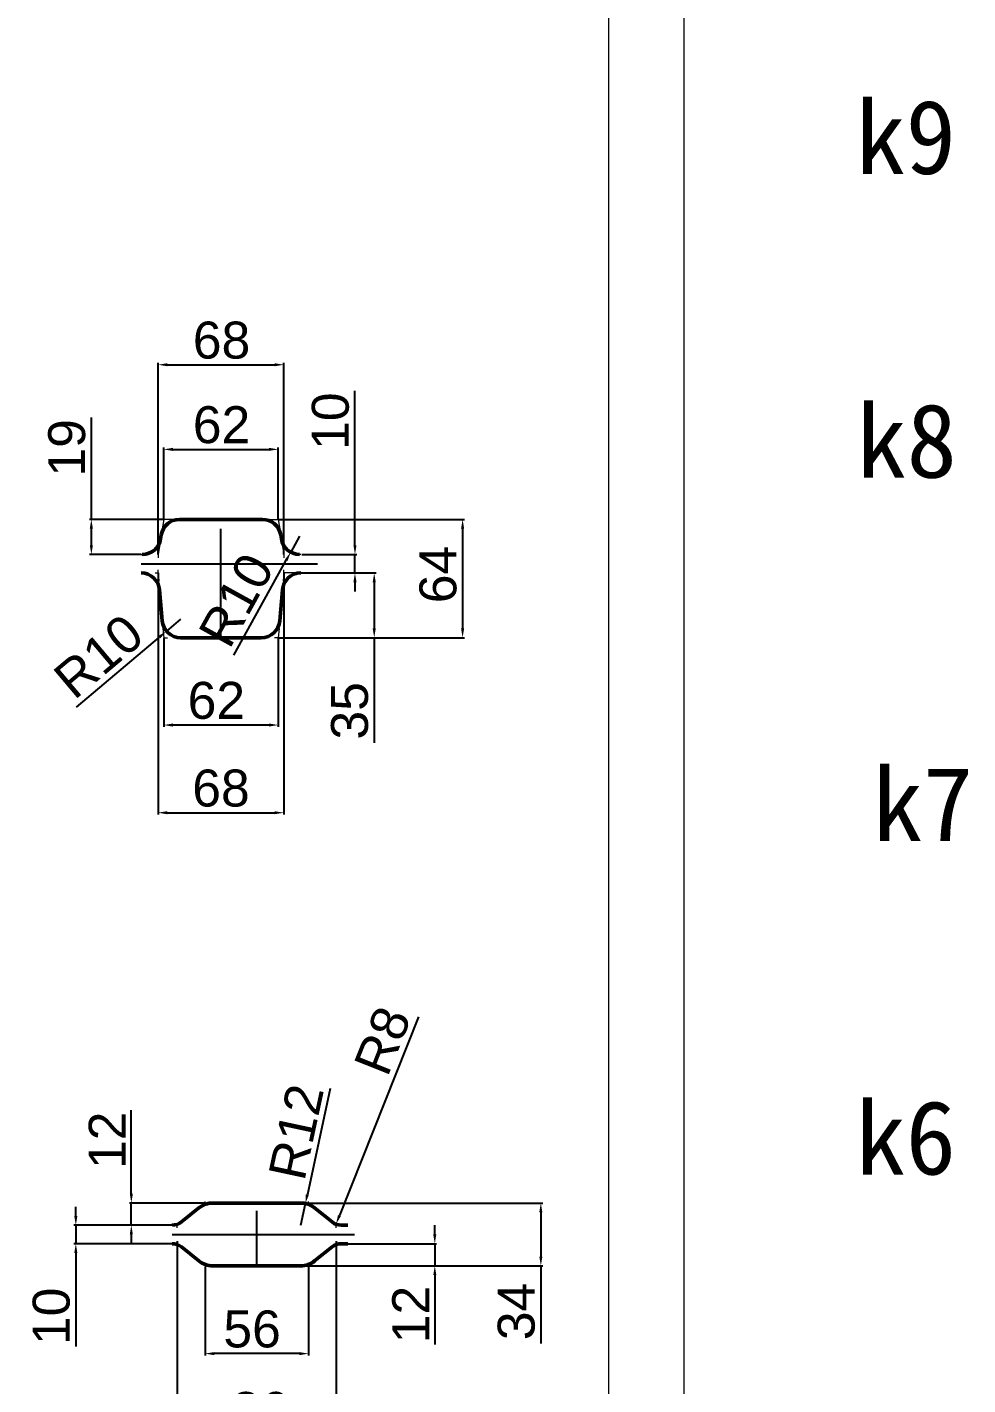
# Model space of a CAD drawing. Header units: millimetres. Extents: x 1526 to 31626, y -4643 to 9189.
# Drawn here: x 28973 to 29482, y 1695 to 2430 of the extents above; entities that cross this region are included whole.
import ezdxf

# ---------------------------------------------------------------- set-up
doc = ezdxf.new("R2010")
doc.units = ezdxf.units.MM
for name, color, linetype, lineweight in [('контурная', 7, 'Continuous', 50), ('тонкая', 7, 'Continuous', 20), ('图层4', 250, 'Continuous', 13)]:
    doc.layers.add(name, color=color, linetype=linetype, lineweight=lineweight)
doc.layers.add('осевая', color=4, linetype='Continuous')
doc.styles.get("Standard").update_dxf_attribs({"font": 'arial.ttf'})
doc.dimstyles.new('ISO-25$0', dxfattribs={"dimscale": 2, "dimtxt": 4, "dimasz": 3, "dimexe": 0.5, "dimexo": 0, "dimgap": 1, "dimtad": 1, "dimtxsty": 'Standard', "dimcen": 3, "dimclrd": 150, "dimclre": 150, "dimadec": 0, "dimazin": 0, "dimtfac": 1, "dimtmove": 0, "dimatfit": 3, "dimfxl": 1, "dimlwd": -1, "dimarcsym": 0})
doc.dimstyles.new('ISO-25$4', dxfattribs={"dimscale": 3, "dimtxt": 4, "dimasz": 1, "dimexe": 0, "dimexo": 1, "dimtad": 1, "dimtih": 1, "dimtoh": 1, "dimtxsty": 'Standard', "dimcen": 2, "dimclrd": 5, "dimclre": 5, "dimclrt": 3, "dimadec": 0, "dimazin": 0, "dimtfac": 1, "dimtmove": 0, "dimatfit": 3, "dimfxl": 1, "dimarcsym": 0})

# ---------------------------------------------------------------- blocks, each defined once
blk = doc.blocks.new('*D1219')
at = {"layer": 'Defpoints', "color": 0, "transparency": 16777216}
for p in [(29047.35, 2099.52), (29109.35, 2099.52), (29047.35, 2052.27)]:
    blk.add_point(p, dxfattribs=at)
at = {"layer": '图层4', "color": 0, "lineweight": -2, "transparency": 16777216}
for p, q in [((29047.35, 2099.52), (29047.35, 2051.27)), ((29109.35, 2099.52), (29109.35, 2051.27)), ((29104.35, 2052.27), (29052.35, 2052.27))]:
    blk.add_line(p, q, dxfattribs=at)
at = {"layer": '图层4', "color": 0, "transparency": 16777216}
for points in [[(29052.35, 2053.11), (29052.35, 2051.44), (29047.35, 2052.27)], [(29104.35, 2053.11), (29104.35, 2051.44), (29109.35, 2052.27)]]:
    blk.add_solid(points, dxfattribs=at)
at = {"layer": '图层4', "color": 0, "lineweight": 13, "transparency": 16777216, "insert": (29075.85, 2065.48), "char_height": 20, "attachment_point": 5}
blk.add_mtext('62', dxfattribs=at)
blk = doc.blocks.new('*D1220')
at = {"layer": 'Defpoints', "color": 0, "transparency": 16777216}
for p in [(29044.35, 2134.52), (29112.35, 2134.52), (29112.35, 2004.84)]:
    blk.add_point(p, dxfattribs=at)
at = {"layer": '图层4', "color": 0, "lineweight": -2, "transparency": 16777216}
for p, q in [((29044.35, 2134.52), (29044.35, 2003.84)), ((29112.35, 2134.52), (29112.35, 2003.84)), ((29049.35, 2004.84), (29107.35, 2004.84))]:
    blk.add_line(p, q, dxfattribs=at)
at = {"layer": '图层4', "color": 0, "transparency": 16777216}
for points in [[(29049.35, 2005.67), (29049.35, 2004.01), (29044.35, 2004.84)], [(29107.35, 2005.67), (29107.35, 2004.01), (29112.35, 2004.84)]]:
    blk.add_solid(points, dxfattribs=at)
at = {"layer": '图层4', "color": 0, "lineweight": 13, "transparency": 16777216, "insert": (29078.35, 2018.05), "char_height": 20, "attachment_point": 5}
blk.add_mtext('68', dxfattribs=at)
blk = doc.blocks.new('*D1221')
at = {"layer": 'Defpoints', "color": 0, "transparency": 16777216}
for p in [(29008.22, 2163.52), (29047.35, 2163.52), (29035.17, 2144.52)]:
    blk.add_point(p, dxfattribs=at)
at = {"layer": '图层4', "color": 0, "lineweight": -2, "transparency": 16777216}
for p, q in [((29008.22, 2163.52), (29008.22, 2218.6)), ((29047.35, 2163.52), (29007.22, 2163.52)), ((29008.22, 2149.52), (29008.22, 2158.52)), ((29035.17, 2144.52), (29007.22, 2144.52))]:
    blk.add_line(p, q, dxfattribs=at)
at = {"layer": '图层4', "color": 0, "transparency": 16777216}
for points in [[(29007.39, 2158.52), (29009.06, 2158.52), (29008.22, 2163.52)], [(29007.39, 2149.52), (29009.06, 2149.52), (29008.22, 2144.52)]]:
    blk.add_solid(points, dxfattribs=at)
at = {"layer": '图层4', "color": 0, "lineweight": 13, "transparency": 16777216, "insert": (28995.01, 2202.2), "char_height": 20, "attachment_point": 5, "rotation": 90}
blk.add_mtext('19', dxfattribs=at)
blk = doc.blocks.new('*D1222')
at = {"layer": 'Defpoints', "color": 0, "transparency": 16777216}
for p in [(29109.35, 2163.52), (29109.35, 2099.52), (29209.05, 2099.52)]:
    blk.add_point(p, dxfattribs=at)
at = {"layer": '图层4', "color": 0, "lineweight": -2, "transparency": 16777216}
for p, q in [((29109.35, 2163.52), (29210.05, 2163.52)), ((29209.05, 2158.52), (29209.05, 2104.52)), ((29109.35, 2099.52), (29210.05, 2099.52))]:
    blk.add_line(p, q, dxfattribs=at)
at = {"layer": '图层4', "color": 0, "transparency": 16777216}
for points in [[(29208.21, 2158.52), (29209.88, 2158.52), (29209.05, 2163.52)], [(29208.21, 2104.52), (29209.88, 2104.52), (29209.05, 2099.52)]]:
    blk.add_solid(points, dxfattribs=at)
at = {"layer": '图层4', "color": 0, "lineweight": 13, "transparency": 16777216, "insert": (29195.83, 2133.7), "char_height": 20, "attachment_point": 5, "rotation": 90}
blk.add_mtext('64', dxfattribs=at)
blk = doc.blocks.new('*D1223')
at = {"layer": 'Defpoints', "color": 0, "transparency": 16777216}
for p in [(29056.53, 2109.52), (29048.88, 2103.07)]:
    blk.add_point(p, dxfattribs=at)
at = {"layer": '图层4', "color": 0, "lineweight": -2, "transparency": 16777216}
for p, q in [((29056.53, 2109.52), (29048.88, 2103.07)), ((29000.16, 2062), (29045.06, 2099.85))]:
    blk.add_line(p, q, dxfattribs=at)
at = {"layer": '图层4', "color": 0, "transparency": 16777216}
blk.add_solid([(29044.52, 2100.49), (29045.59, 2099.21), (29048.88, 2103.07)], dxfattribs=at)
at = {"layer": '图层4', "color": 0, "lineweight": 13, "transparency": 16777216, "insert": (29012.18, 2089.42), "char_height": 20, "attachment_point": 5, "rotation": 40.1317}
blk.add_mtext('R10', dxfattribs=at)
blk = doc.blocks.new('*D1224')
at = {"layer": 'Defpoints', "color": 0, "transparency": 16777216}
for p in [(29120.89, 2154.52), (29116.05, 2145.77)]:
    blk.add_point(p, dxfattribs=at)
at = {"layer": '图层4', "color": 0, "lineweight": -2, "transparency": 16777216}
for p, q in [((29120.89, 2154.52), (29116.05, 2145.77)), ((29085.24, 2089.99), (29113.64, 2141.39))]:
    blk.add_line(p, q, dxfattribs=at)
at = {"layer": '图层4', "color": 0, "transparency": 16777216}
blk.add_solid([(29112.91, 2141.79), (29114.37, 2140.99), (29116.05, 2145.77)], dxfattribs=at)
at = {"layer": '图层4', "color": 0, "lineweight": 13, "transparency": 16777216, "insert": (29086.66, 2119.89), "char_height": 20, "attachment_point": 5, "rotation": 61.07619}
blk.add_mtext('R10', dxfattribs=at)
blk = doc.blocks.new('*D1225')
at = {"layer": 'Defpoints', "color": 0, "transparency": 16777216}
for p in [(29109.35, 2201.38), (29047.35, 2163.52), (29109.35, 2163.52)]:
    blk.add_point(p, dxfattribs=at)
at = {"layer": '图层4', "color": 0, "lineweight": -2, "transparency": 16777216}
for p, q in [((29047.35, 2163.52), (29047.35, 2202.38)), ((29052.35, 2201.38), (29104.35, 2201.38)), ((29109.35, 2163.52), (29109.35, 2202.38))]:
    blk.add_line(p, q, dxfattribs=at)
at = {"layer": '图层4', "color": 0, "transparency": 16777216}
for points in [[(29052.35, 2202.22), (29052.35, 2200.55), (29047.35, 2201.38)], [(29104.35, 2202.22), (29104.35, 2200.55), (29109.35, 2201.38)]]:
    blk.add_solid(points, dxfattribs=at)
at = {"layer": '图层4', "color": 0, "lineweight": 13, "transparency": 16777216, "insert": (29078.65, 2214.59), "char_height": 20, "attachment_point": 5}
blk.add_mtext('62', dxfattribs=at)
blk = doc.blocks.new('*D1226')
at = {"layer": 'Defpoints', "color": 0, "transparency": 16777216}
for p in [(29112.35, 2247.14), (29044.35, 2144.52), (29112.35, 2144.52)]:
    blk.add_point(p, dxfattribs=at)
at = {"layer": '图层4', "color": 0, "lineweight": -2, "transparency": 16777216}
for p, q in [((29044.35, 2144.52), (29044.35, 2248.14)), ((29112.35, 2144.52), (29112.35, 2248.14)), ((29049.35, 2247.14), (29107.35, 2247.14))]:
    blk.add_line(p, q, dxfattribs=at)
at = {"layer": '图层4', "color": 0, "transparency": 16777216}
for points in [[(29049.35, 2247.97), (29049.35, 2246.31), (29044.35, 2247.14)], [(29107.35, 2247.97), (29107.35, 2246.31), (29112.35, 2247.14)]]:
    blk.add_solid(points, dxfattribs=at)
at = {"layer": '图层4', "color": 0, "lineweight": 13, "transparency": 16777216, "insert": (29078.65, 2260.35), "char_height": 20, "attachment_point": 5}
blk.add_mtext('68', dxfattribs=at)
blk = doc.blocks.new('*D1227')
at = {"layer": 'Defpoints', "color": 0, "transparency": 16777216}
for p in [(29121.53, 2134.52), (29161.23, 2134.52), (29139.87, 2099.52)]:
    blk.add_point(p, dxfattribs=at)
at = {"layer": '图层4', "color": 0, "lineweight": -2, "transparency": 16777216}
for p, q in [((29121.53, 2134.52), (29162.23, 2134.52)), ((29161.23, 2129.52), (29161.23, 2104.52)), ((29139.87, 2099.52), (29162.23, 2099.52)), ((29161.23, 2099.52), (29161.23, 2042.56))]:
    blk.add_line(p, q, dxfattribs=at)
at = {"layer": '图层4', "color": 0, "transparency": 16777216}
for points in [[(29160.4, 2129.52), (29162.07, 2129.52), (29161.23, 2134.52)], [(29160.4, 2104.52), (29162.07, 2104.52), (29161.23, 2099.52)]]:
    blk.add_solid(points, dxfattribs=at)
at = {"layer": '图层4', "color": 0, "lineweight": 13, "transparency": 16777216, "insert": (29148.01, 2059.95), "char_height": 20, "attachment_point": 5, "rotation": 90}
blk.add_mtext('35', dxfattribs=at)
blk = doc.blocks.new('*D1081')
at = {"layer": 'Defpoints', "color": 0, "transparency": 16777216}
for p in [(29122.15, 2144.52), (29150.82, 2144.52), (29122.15, 2134.52)]:
    blk.add_point(p, dxfattribs=at)
at = {"layer": '图层4', "color": 0, "lineweight": -2, "transparency": 16777216}
for p, q in [((29150.82, 2149.52), (29150.82, 2232.98)), ((29122.15, 2144.52), (29151.82, 2144.52)), ((29150.82, 2134.52), (29150.82, 2144.52)), ((29122.15, 2134.52), (29151.82, 2134.52)), ((29150.82, 2129.52), (29150.82, 2124.52))]:
    blk.add_line(p, q, dxfattribs=at)
at = {"layer": '图层4', "color": 0, "transparency": 16777216}
for points in [[(29149.99, 2149.52), (29151.66, 2149.52), (29150.82, 2144.52)], [(29149.99, 2129.52), (29151.66, 2129.52), (29150.82, 2134.52)]]:
    blk.add_solid(points, dxfattribs=at)
at = {"layer": '图层4', "color": 0, "lineweight": 13, "transparency": 16777216, "insert": (29137.61, 2216.63), "char_height": 20, "attachment_point": 5, "rotation": 90}
blk.add_mtext('10', dxfattribs=at)
blk = doc.blocks.new('*D1228')
at = {"layer": 'Defpoints', "color": 0, "transparency": 16777216}
for p in [(29069.72, 1758.97), (29125.72, 1758.97), (29069.72, 1712.26)]:
    blk.add_point(p, dxfattribs=at)
at = {"layer": '图层4', "color": 0, "lineweight": -2, "transparency": 16777216}
for p, q in [((29069.72, 1758.97), (29069.72, 1711.26)), ((29125.72, 1758.97), (29125.72, 1711.26)), ((29120.72, 1712.26), (29074.72, 1712.26))]:
    blk.add_line(p, q, dxfattribs=at)
at = {"layer": '图层4', "color": 0, "transparency": 16777216}
for points in [[(29074.72, 1713.09), (29074.72, 1711.43), (29069.72, 1712.26)], [(29120.72, 1713.09), (29120.72, 1711.43), (29125.72, 1712.26)]]:
    blk.add_solid(points, dxfattribs=at)
at = {"layer": '图层4', "color": 0, "lineweight": 13, "transparency": 16777216, "insert": (29095.18, 1725.47), "char_height": 20, "attachment_point": 5}
blk.add_mtext('56', dxfattribs=at)
blk = doc.blocks.new('*D1229')
at = {"layer": 'Defpoints', "color": 0, "transparency": 16777216}
for p in [(29054.72, 1773.17), (29140.72, 1773.17), (29140.72, 1668.16)]:
    blk.add_point(p, dxfattribs=at)
at = {"layer": '图层4', "color": 0, "lineweight": -2, "transparency": 16777216}
for p, q in [((29054.72, 1773.17), (29054.72, 1667.16)), ((29140.72, 1773.17), (29140.72, 1667.16)), ((29059.72, 1668.16), (29135.72, 1668.16))]:
    blk.add_line(p, q, dxfattribs=at)
at = {"layer": '图层4', "color": 0, "transparency": 16777216}
for points in [[(29059.72, 1669), (29059.72, 1667.33), (29054.72, 1668.16)], [(29135.72, 1669), (29135.72, 1667.33), (29140.72, 1668.16)]]:
    blk.add_solid(points, dxfattribs=at)
at = {"layer": '图层4', "color": 0, "lineweight": 13, "transparency": 16777216, "insert": (29099.59, 1681.38), "char_height": 20, "attachment_point": 5}
blk.add_mtext('86', dxfattribs=at)
blk = doc.blocks.new('*D1230')
at = {"layer": 'Defpoints', "color": 0, "transparency": 16777216}
for p in [(29029.84, 1793.73), (29069.72, 1793.73), (29054.72, 1781.73)]:
    blk.add_point(p, dxfattribs=at)
at = {"layer": '图层4', "color": 0, "lineweight": -2, "transparency": 16777216}
for p, q in [((29029.84, 1798.73), (29029.84, 1843.93)), ((29069.72, 1793.73), (29028.84, 1793.73)), ((29029.84, 1781.73), (29029.84, 1793.73)), ((29054.72, 1781.73), (29028.84, 1781.73)), ((29029.84, 1776.73), (29029.84, 1771.73))]:
    blk.add_line(p, q, dxfattribs=at)
at = {"layer": '图层4', "color": 0, "transparency": 16777216}
for points in [[(29029.01, 1798.73), (29030.68, 1798.73), (29029.84, 1793.73)], [(29029.01, 1776.73), (29030.68, 1776.73), (29029.84, 1781.73)]]:
    blk.add_solid(points, dxfattribs=at)
at = {"layer": '图层4', "color": 0, "lineweight": 13, "transparency": 16777216, "insert": (29016.8, 1827.65), "char_height": 20, "attachment_point": 5, "rotation": 90}
blk.add_mtext('12', dxfattribs=at)
blk = doc.blocks.new('*D1231')
at = {"layer": 'Defpoints', "color": 0, "transparency": 16777216}
for p in [(29124.03, 1793.47), (29121.51, 1781.73)]:
    blk.add_point(p, dxfattribs=at)
at = {"layer": '图层4', "color": 0, "lineweight": -2, "transparency": 16777216}
for p, q in [((29137.36, 1855.64), (29125.08, 1798.36)), ((29121.51, 1781.73), (29124.03, 1793.47))]:
    blk.add_line(p, q, dxfattribs=at)
at = {"layer": '图层4', "color": 0, "transparency": 16777216}
blk.add_solid([(29124.26, 1798.53), (29125.89, 1798.18), (29124.03, 1793.47)], dxfattribs=at)
at = {"layer": '图层4', "color": 0, "lineweight": 13, "transparency": 16777216, "insert": (29118.99, 1832.18), "char_height": 20, "attachment_point": 5, "rotation": 77.89492}
blk.add_mtext('R12', dxfattribs=at)
blk = doc.blocks.new('*D1232')
at = {"layer": 'Defpoints', "color": 0, "transparency": 16777216}
for p in [(29143.53, 1789.73), (29140.58, 1782.3)]:
    blk.add_point(p, dxfattribs=at)
at = {"layer": '图层4', "color": 0, "lineweight": -2, "transparency": 16777216}
blk.add_line((29185.13, 1894.45), (29142.42, 1786.95), dxfattribs=at)
at = {"layer": '图层4', "color": 0, "transparency": 16777216}
blk.add_solid([(29141.65, 1787.25), (29143.2, 1786.64), (29140.58, 1782.3)], dxfattribs=at)
at = {"layer": '图层4', "color": 0, "lineweight": 13, "transparency": 16777216, "insert": (29165.78, 1881.54), "char_height": 20, "attachment_point": 5, "rotation": 68.33335}
blk.add_mtext('R8', dxfattribs=at)
blk = doc.blocks.new('*D1233')
at = {"layer": 'Defpoints', "color": 0, "transparency": 16777216}
for p in [(29051.92, 1781.73), (28999.83, 1771.73), (29051.92, 1771.73)]:
    blk.add_point(p, dxfattribs=at)
at = {"layer": '图层4', "color": 0, "lineweight": -2, "transparency": 16777216}
for p, q in [((28999.83, 1786.73), (28999.83, 1791.73)), ((29051.92, 1781.73), (28998.83, 1781.73)), ((28999.83, 1781.73), (28999.83, 1771.73)), ((29051.92, 1771.73), (28998.83, 1771.73)), ((28999.83, 1766.73), (28999.83, 1716.07))]:
    blk.add_line(p, q, dxfattribs=at)
at = {"layer": '图层4', "color": 0, "transparency": 16777216}
for points in [[(28999, 1786.73), (29000.67, 1786.73), (28999.83, 1781.73)], [(28999, 1766.73), (29000.67, 1766.73), (28999.83, 1771.73)]]:
    blk.add_solid(points, dxfattribs=at)
at = {"layer": '图层4', "color": 0, "lineweight": 13, "transparency": 16777216, "insert": (28986.62, 1732.42), "char_height": 20, "attachment_point": 5, "rotation": 90}
blk.add_mtext('10', dxfattribs=at)
blk = doc.blocks.new('*D1234')
at = {"layer": 'Defpoints', "color": 0, "transparency": 16777216}
for p in [(29146.92, 1771.73), (29122.58, 1759.73), (29194.01, 1759.73)]:
    blk.add_point(p, dxfattribs=at)
at = {"layer": '图层4', "color": 0, "lineweight": -2, "transparency": 16777216}
for p, q in [((29194.01, 1776.73), (29194.01, 1781.73)), ((29146.92, 1771.73), (29195.01, 1771.73)), ((29194.01, 1771.73), (29194.01, 1759.73)), ((29122.58, 1759.73), (29195.01, 1759.73)), ((29194.01, 1754.73), (29194.01, 1717.12))]:
    blk.add_line(p, q, dxfattribs=at)
at = {"layer": '图层4', "color": 0, "transparency": 16777216}
for points in [[(29193.17, 1776.73), (29194.84, 1776.73), (29194.01, 1771.73)], [(29193.17, 1754.73), (29194.84, 1754.73), (29194.01, 1759.73)]]:
    blk.add_solid(points, dxfattribs=at)
at = {"layer": '图层4', "color": 0, "lineweight": 13, "transparency": 16777216, "insert": (29180.97, 1733.4), "char_height": 20, "attachment_point": 5, "rotation": 90}
blk.add_mtext('12', dxfattribs=at)
blk = doc.blocks.new('*D1235')
at = {"layer": 'Defpoints', "color": 0, "transparency": 16777216}
for p in [(29121.51, 1793.73), (29121.51, 1759.73), (29251.37, 1759.73)]:
    blk.add_point(p, dxfattribs=at)
at = {"layer": '图层4', "color": 0, "lineweight": -2, "transparency": 16777216}
for p, q in [((29121.51, 1793.73), (29252.37, 1793.73)), ((29251.37, 1788.73), (29251.37, 1764.73)), ((29121.51, 1759.73), (29252.37, 1759.73)), ((29251.37, 1759.73), (29251.37, 1717.79))]:
    blk.add_line(p, q, dxfattribs=at)
at = {"layer": '图层4', "color": 0, "transparency": 16777216}
for points in [[(29250.54, 1788.73), (29252.21, 1788.73), (29251.37, 1793.73)], [(29250.54, 1764.73), (29252.21, 1764.73), (29251.37, 1759.73)]]:
    blk.add_solid(points, dxfattribs=at)
at = {"layer": '图层4', "color": 0, "lineweight": 13, "transparency": 16777216, "insert": (29238.16, 1735.07), "char_height": 20, "attachment_point": 5, "rotation": 90}
blk.add_mtext('34', dxfattribs=at)

msp = doc.modelspace()

# ---------------------------------------------------------------- linework, layer by layer
at = {"lineweight": 13}
for p, q in [((29288.07383, 878.50783), (29288.07383, 2864.98897)), ((29328.97023, 1107.6489), (29328.97023, 2680.97922))]:
    msp.add_line(p, q, dxfattribs=at)
at = {"layer": 'контурная'}
for p, q in [((29078.34637, 2163.5185), (29055.89131, 2163.5185)), ((29078.34637, 2163.5185), (29100.80143, 2163.5185)), ((29046.01368, 2155.07813), (29045.67906, 2152.95888)), ((29110.67906, 2155.07813), (29111.01368, 2152.95888)), ((29045.13031, 2125.37251), (29046.56243, 2108.66449)), ((29111.56243, 2125.37251), (29110.13031, 2108.66449)), ((29056.52589, 2099.5185), (29078.34637, 2099.5185)), ((29100.16684, 2099.5185), (29078.34637, 2099.5185)), ((29097.72304, 1793.73437), (29073.93242, 1793.73437)), ((29097.72304, 1793.73437), (29121.51367, 1793.73437)), ((29056.91436, 1783.48742), (29066.43608, 1791.10479)), ((29138.53173, 1783.48742), (29129.01001, 1791.10479)), ((29146.9168, 1781.73437), (29143.52929, 1781.73437)), ((29056.91436, 1769.98132), (29066.43608, 1762.36394)), ((29138.53173, 1769.98132), (29129.01001, 1762.36394)), ((29146.9168, 1771.73437), (29143.52929, 1771.73437)), ((29097.72304, 1759.73437), (29073.93242, 1759.73437)), ((29097.72304, 1759.73437), (29121.51367, 1759.73437))]:
    msp.add_line(p, q, dxfattribs=at)
for centre, radius, start, end in [((29055.89131, 2153.5185), 10, 90, 171.02737339), ((29100.80143, 2153.5185), 10, 8.97262661, 90), ((29035.80143, 2154.5185), 10, 270, 351.02737339), ((29120.89131, 2154.5185), 10, 188.97262661, 270), ((29035.16684, 2124.5185), 10, 4.89909245, 90), ((29121.52589, 2124.5185), 10, 90, 175.10090755), ((29056.52589, 2109.5185), 10, 184.89909245, 270), ((29100.16684, 2109.5185), 10, 270, 355.10090755), ((29073.93242, 1781.73437), 12, 90, 128.65980825), ((29121.51367, 1781.73437), 12, 51.34019175, 90), ((29051.9168, 1789.73437), 8, 270, 308.65980825), ((29143.52929, 1789.73437), 8, 231.34019175, 270), ((29051.9168, 1763.73437), 8, 51.34019175, 90), ((29143.52929, 1763.73437), 8, 90, 128.65980825), ((29073.93242, 1771.73437), 12, 231.34019175, 270), ((29121.51367, 1771.73437), 12, 270, 308.65980825)]:
    msp.add_arc(centre, radius, start, end, dxfattribs=at)
at = {"layer": 'осевая'}
for p, q in [((29078.34637, 2099.5185), (29078.34637, 2158.33099)), ((29035.16684, 2139.5185), (29130.49227, 2139.5185)), ((29097.72304, 1759.73437), (29097.72304, 1789.49353)), ((29051.9168, 1776.73437), (29150.60869, 1776.73437))]:
    msp.add_line(p, q, dxfattribs=at)
at = {"layer": 'тонкая'}
for p, q in [((29047.34637, 2163.5185), (29046.35618, 2157.24731)), ((29056.51768, 2163.5185), (29047.34637, 2163.5185)), ((29100.17506, 2163.5185), (29109.34637, 2163.5185)), ((29109.34637, 2163.5185), (29110.33656, 2157.24731)), ((29035.16684, 2144.5185), (29035.80143, 2144.5185)), ((29045.37109, 2151.00841), (29044.34637, 2144.5185)), ((29044.34637, 2144.5185), (29044.34637, 2142.77638)), ((29111.32165, 2151.00841), (29112.34637, 2144.5185)), ((29112.34637, 2144.5185), (29112.34637, 2142.77638)), ((29121.52589, 2144.5185), (29120.89131, 2144.5185)), ((29042.76742, 2134.5185), (29044.34637, 2134.5185)), ((29044.34637, 2134.5185), (29044.34637, 2136.26062)), ((29044.34637, 2134.5185), (29044.72576, 2130.0923)), ((29112.34637, 2134.5185), (29111.96698, 2130.0923)), ((29112.34637, 2134.5185), (29112.34637, 2136.26062)), ((29121.52589, 2134.5185), (29112.34637, 2134.5185)), ((29046.92499, 2104.43457), (29047.34637, 2099.5185)), ((29109.76775, 2104.43457), (29109.34637, 2099.5185)), ((29047.34637, 2099.5185), (29049.38279, 2099.5185)), ((29109.34637, 2099.5185), (29107.30995, 2099.5185)), ((29109.34637, 2099.5185), (29109.34637, 2096.43482)), ((29067.18507, 1791.70398), (29069.72304, 1793.73437)), ((29069.72304, 1793.73437), (29069.72304, 1794.49971)), ((29072.86591, 1793.73437), (29069.72304, 1793.73437)), ((29122.58017, 1793.73437), (29125.72304, 1793.73437)), ((29125.72304, 1793.73437), (29125.72304, 1794.49971)), ((29128.26102, 1791.70398), (29125.72304, 1793.73437)), ((29052.61121, 1781.73437), (29054.72304, 1781.73437)), ((29054.72304, 1781.73437), (29056.1618, 1782.88537)), ((29054.72304, 1780.29678), (29054.72304, 1781.73437)), ((29140.72304, 1781.73437), (29139.28429, 1782.88537)), ((29142.83488, 1781.73437), (29140.72304, 1781.73437)), ((29140.72304, 1780.29678), (29140.72304, 1781.73437)), ((29052.61121, 1771.73437), (29054.72304, 1771.73437)), ((29054.72304, 1773.17195), (29054.72304, 1771.73437)), ((29054.72304, 1771.73437), (29056.1618, 1770.58336)), ((29140.72304, 1771.73437), (29139.28429, 1770.58336)), ((29140.72304, 1773.17195), (29140.72304, 1771.73437)), ((29142.83488, 1771.73437), (29140.72304, 1771.73437)), ((29067.18507, 1761.76475), (29069.72304, 1759.73437)), ((29072.86591, 1759.73437), (29069.72304, 1759.73437)), ((29069.72304, 1759.73437), (29069.72304, 1758.96902)), ((29122.58017, 1759.73437), (29125.72304, 1759.73437)), ((29128.26102, 1761.76475), (29125.72304, 1759.73437)), ((29125.72304, 1759.73437), (29125.72304, 1758.96902))]:
    msp.add_line(p, q, dxfattribs=at)

# ---------------------------------------------------------------- texts
at = {"lineweight": 13, "char_height": 20, "width": 145.8888889, "attachment_point": 1}
for s, insert in [('{\\fSimSun|b0|i0|c134|p2;\\H2x;\\C1;k9}', (29421.48979, 2390.36169)), ('{\\fSimSun|b0|i0|c134|p2;\\H2x;\\C1;k8}', (29422.01246, 2226.08865)), ('{\\fSimSun|b0|i0|c134|p2;\\H2x;\\C1;k7}', (29430.75663, 2029.63196)), ('{\\fSimSun|b0|i0|c134|p2;\\H2x;\\C1;k6}', (29421.51857, 1849.13011))]:
    msp.add_mtext(s, dxfattribs=dict(at, insert=insert))

# ---------------------------------------------------------------- dimensions: what is measured, and where the dimension line sits
at = {"layer": '图层4', "color": 0, "lineweight": 13}
for base, p1, p2, picture, middle in [((29112.34637, 2247.13973), (29044.34637, 2144.5185), (29112.34637, 2144.5185), '*D1226', (29078.6524, 2247.13973)), ((29109.34637, 2201.38204), (29047.34637, 2163.5185), (29109.34637, 2163.5185), '*D1225', (29078.6524, 2201.38204)), ((29047.34637, 2052.27182), (29109.34637, 2099.5185), (29047.34637, 2099.5185), '*D1219', (29075.85386, 2052.27182)), ((29140.72304, 1668.16496), (29054.72304, 1773.17195), (29140.72304, 1773.17195), '*D1229', (29099.58966, 1668.16496)), ((29069.72304, 1712.25942), (29125.72304, 1758.96902), (29069.72304, 1758.96902), '*D1228', (29095.17605, 1712.25942))]:
    dim = msp.add_linear_dim(base=base, p1=p1, p2=p2, dimstyle='ISO-25$0', override={"dimscale": 1, "dimtxt": 20, "dimasz": 5, "dimexe": 1, "dimgap": 3, "dimcen": 2.5, "dimclrd": 0, "dimclre": 0, "dimlwd": 65534}, dxfattribs=at)
    dim.commit()
    dim.dimension.update_dxf_attribs({"geometry": picture, "text_midpoint": middle, "dimtype": 160})
for base, p1, p2, picture, middle in [((29150.82364, 2144.5185), (29122.15089, 2134.5185), (29122.15089, 2144.5185), '*D1081', (29150.82364, 2216.63461)), ((29008.22292, 2163.5185), (29035.16684, 2144.5185), (29047.34637, 2163.5185), '*D1221', (29008.22292, 2202.19511)), ((29209.04577, 2099.5185), (29109.34637, 2163.5185), (29109.34637, 2099.5185), '*D1222', (29209.04577, 2133.70314)), ((29161.23295, 2134.5185), (29139.86705, 2099.5185), (29121.52589, 2134.5185), '*D1227', (29161.23295, 2059.94919)), ((29029.8423, 1793.73437), (29054.72304, 1781.73437), (29069.72304, 1793.73437), '*D1230', (29029.8423, 1827.64758)), ((29251.37499, 1759.73437), (29121.51367, 1793.73437), (29121.51367, 1759.73437), '*D1235', (29251.37499, 1735.0677)), ((28999.83391, 1771.73437), (29051.9168, 1781.73437), (29051.9168, 1771.73437), '*D1233', (28999.83391, 1732.41683)), ((29194.00596, 1759.73437), (29146.9168, 1771.73437), (29122.58017, 1759.73437), '*D1234', (29194.00596, 1733.40103))]:
    dim = msp.add_linear_dim(base=base, p1=p1, p2=p2, angle=90, dimstyle='ISO-25$0', override={"dimscale": 1, "dimtxt": 20, "dimasz": 5, "dimexe": 1, "dimgap": 3, "dimcen": 2.5, "dimclrd": 0, "dimclre": 0, "dimlwd": 65534}, dxfattribs=at)
    dim.commit()
    dim.dimension.update_dxf_attribs({"geometry": picture, "text_midpoint": middle, "dimtype": 160})
for center, mpoint, picture, middle in [((29120.89131, 2154.5185), (29116.05485, 2145.76587), '*D1224', (29086.66373, 2119.89258)), ((29056.52589, 2109.5185), (29048.88025, 2103.07303), '*D1223', (29012.18233, 2089.41551)), ((29121.51367, 1781.73437), (29124.03014, 1793.46754), '*D1231', (29118.99479, 1832.17683))]:
    dim = msp.add_radius_dim(center=center, mpoint=mpoint, dimstyle='ISO-25$4', override={"dimscale": 1, "dimtxt": 20, "dimasz": 5, "dimexe": 1, "dimexo": 0, "dimgap": 3, "dimtih": 0, "dimtoh": 0, "dimcen": 2.5, "dimclrd": 0, "dimclre": 0, "dimclrt": 0}, dxfattribs=at)
    dim.commit()
    dim.dimension.update_dxf_attribs({"geometry": picture, "text_midpoint": middle})
dim = msp.add_linear_dim(base=(29112.34637, 2004.84146), p1=(29044.34637, 2134.5185), p2=(29112.34637, 2134.5185), dimstyle='ISO-25$0', override={"dimscale": 1, "dimtxt": 20, "dimasz": 5, "dimexe": 1, "dimgap": 3, "dimcen": 2.5, "dimclrd": 0, "dimclre": 0, "dimlwd": 65534}, dxfattribs=at)
dim.commit()
dim.dimension.update_dxf_attribs({"geometry": '*D1220', "text_midpoint": (29078.34637, 2018.05292)})
dim = msp.add_radius_dim(center=(29143.52929, 1789.73437), mpoint=(29140.57565, 1782.29958), dimstyle='ISO-25$4', override={"dimscale": 1, "dimtxt": 20, "dimasz": 5, "dimexe": 1, "dimexo": 0, "dimgap": 3, "dimtih": 0, "dimtoh": 0, "dimcen": 2.5, "dimclrd": 0, "dimclre": 0, "dimclrt": 0}, dxfattribs=at)
dim.commit()
dim.dimension.update_dxf_attribs({"geometry": '*D1232', "text_midpoint": (29178.06153, 1876.6573), "dimtype": 164})

doc.saveas('drawing.dxf')
